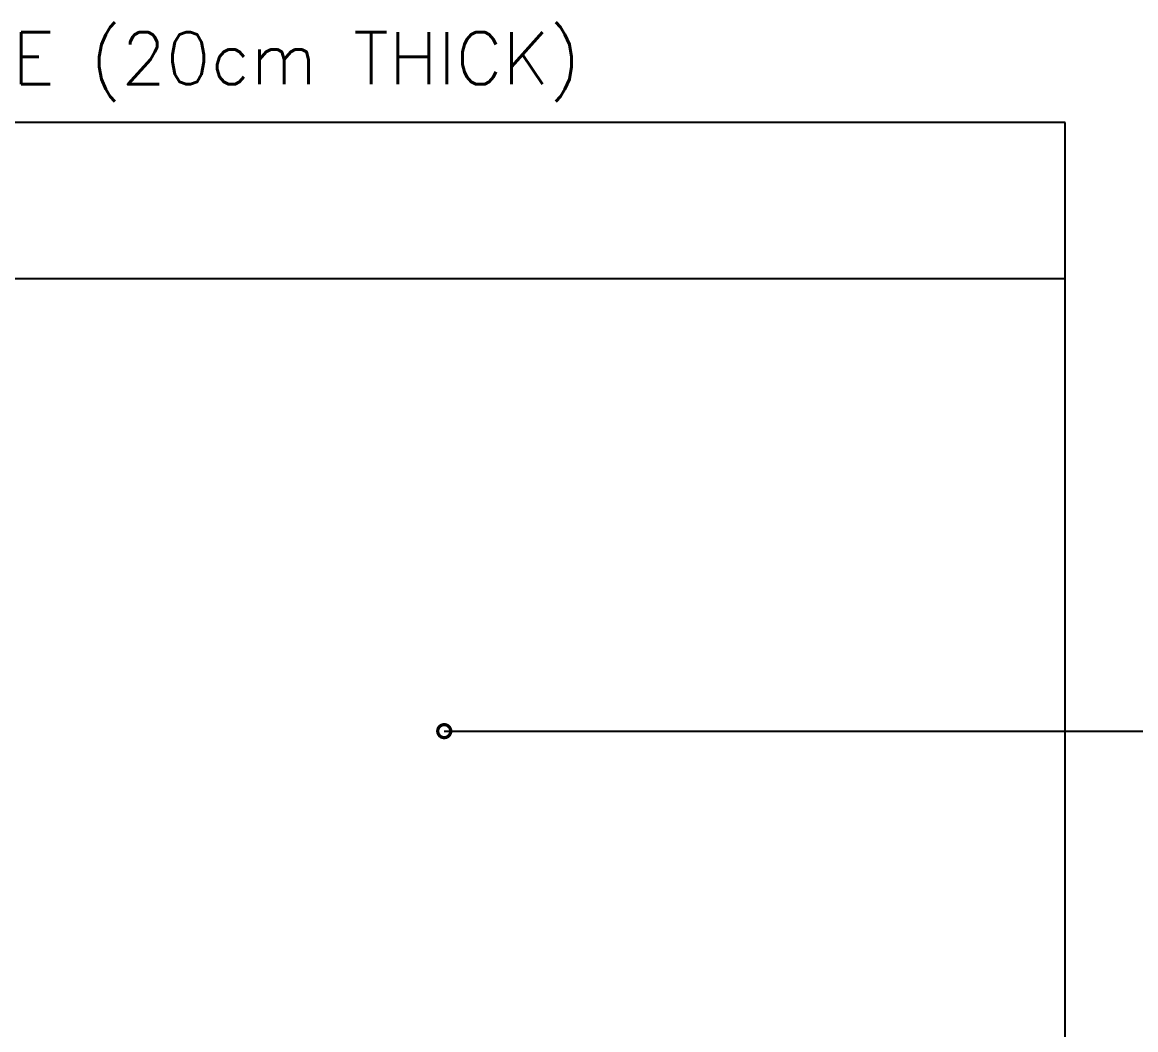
# Model space of a CAD drawing. Extents: x -6361 to -6309, y 575 to 701.
# Drawn here: x -6335.084 to -6330.801, y 655.964 to 659.839 of the extents above; entities that cross this region are included whole.
import ezdxf
from ezdxf.enums import TextEntityAlignment as Align

# ---------------------------------------------------------------- set-up
doc = ezdxf.new("R2010")
doc.units = 0
doc.header["$MEASUREMENT"] = 0
doc.layers.get('0').update_dxf_attribs({"linetype": 'CONTINUOUS'})
doc.layers.get('DEFPOINTS').update_dxf_attribs({"linetype": 'CONTINUOUS'})
doc.layers.add('025', color=7, linetype='CONTINUOUS')
doc.layers.add('BEAMS', color=7, linetype='CONTINUOUS')
doc.styles.add('ROMANS', font='romans', dxfattribs={"height": 0.2})
doc.dimstyles.new('OH', dxfattribs={"dimtxt": 0.12, "dimasz": 0.1, "dimexe": 0.09, "dimexo": 0.06, "dimgap": 0.1, "dimtad": 0, "dimzin": 0, "dimdsep": 46, "dimtxsty": 'Standard', "dimblk1": 'DOTSMALL', "dimblk2": 'DOTSMALL', "dimsah": 1, "dimcen": 0.09, "dimse1": 1, "dimse2": 1, "dimclrd": 8, "dimclre": 8, "dimclrt": 4, "dimadec": 0, "dimazin": 0, "dimtfac": 1, "dimtix": 1, "dimtofl": 0, "dimtmove": 2, "dimatfit": 3, "dimldrblk": 'DOTSMALL', "dimfxl": 1, "dimtolj": 1, "dimtzin": 0, "dimarcsym": 0})

# ---------------------------------------------------------------- blocks, each defined once
blk = doc.blocks.new('_DOTSMALL')
at = {"color": 0, "linetype": 'ByBlock', "const_width": 0.5}
blk.add_lwpolyline([(-0.0625, 0, 1), (0.0625, 0, 1)], format="xyb", close=True, dxfattribs=at)
blk = doc.blocks.new('*D29')
at = {"layer": 'BEAMS', "color": 8, "lineweight": -2, "transparency": 16777216}
for p, q in [((-6333.4606, 657.1124), (-6330.725, 657.1124)), ((-6327.4894, 657.1124), (-6330.225, 657.1124))]:
    blk.add_line(p, q, dxfattribs=at)
at = {"layer": 'DEFPOINTS', "color": 0, "transparency": 16777216}
for p in [(-6327.4894, 657.1124), (-6333.4606, 655.1145), (-6327.4894, 655.1145)]:
    blk.add_point(p, dxfattribs=at)
at = {"layer": 'BEAMS', "color": 8, "lineweight": -2, "transparency": 16777216, "xscale": 0.1, "yscale": 0.1, "zscale": 0.1, "rotation": 180}
blk.add_blockref('_DOTSMALL', (-6333.4606, 657.1124), dxfattribs=at)
at = {"layer": 'BEAMS', "color": 8, "lineweight": -2, "transparency": 16777216, "xscale": 0.1, "yscale": 0.1, "zscale": 0.1}
blk.add_blockref('_DOTSMALL', (-6327.4894, 657.1124), dxfattribs=at)
at = {"layer": 'BEAMS', "color": 4, "transparency": 16777216, "insert": (-6330.475, 657.1124), "char_height": 0.12, "attachment_point": 5}
blk.add_mtext('\\A1;120', dxfattribs=at)

msp = doc.modelspace()

# ---------------------------------------------------------------- linework, layer by layer
at = {"layer": '025'}
for p, q in [((-6331.0721, 659.4526), (-6339.6429, 659.4526)), ((-6331.0721, 653.2305), (-6331.0721, 659.4526)), ((-6331.0721, 658.8526), (-6339.6429, 658.8526))]:
    msp.add_line(p, q, dxfattribs=at)

# ---------------------------------------------------------------- texts
at = {"layer": '025', "style": 'ROMANS'}
msp.add_text('COMPACTED BASE COARSE (20cm THICK)', height=0.2, dxfattribs=at).set_placement((-6332.9365, 659.7006), align=Align.MIDDLE_RIGHT)

# ---------------------------------------------------------------- dimensions: what is measured, and where the dimension line sits
at = {"layer": 'BEAMS'}
dim = msp.add_linear_dim(base=(-6327.4894, 657.1124), p1=(-6333.4606, 655.1145), p2=(-6327.4894, 655.1145), text='120', dimstyle='OH', override={"dimscale": 1, "dimse1": 1, "dimse2": 1}, dxfattribs=at)
dim.commit()
dim.dimension.update_dxf_attribs({"geometry": '*D29', "text_midpoint": (-6330.475, 657.1124)})

doc.saveas('drawing.dxf')
